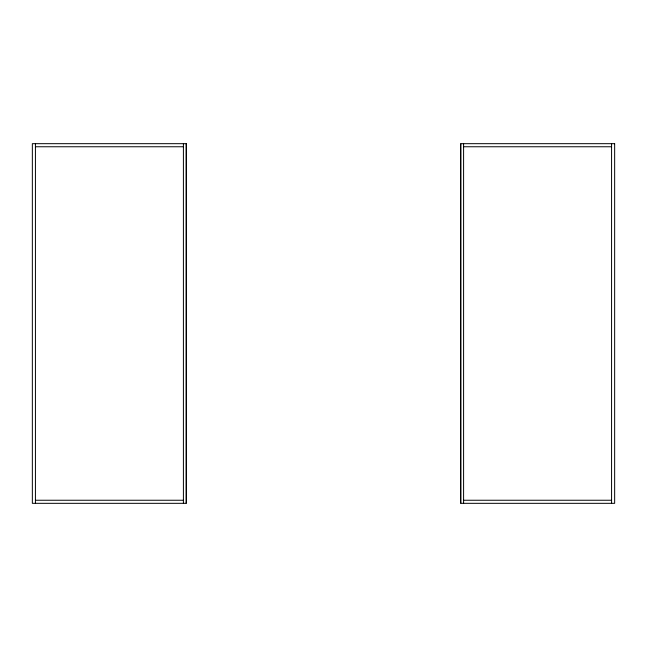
<?xml version="1.0" encoding="UTF-8"?>
<svg xmlns="http://www.w3.org/2000/svg" width="647" height="647" viewBox="0 0 647 647"><rect width="100%" height="100%" fill="white"/><g stroke="black" fill="none" stroke-linecap="round" stroke-linejoin="round"><path stroke-width="0.97" d="M35.431 146.756L183.408 146.756M463.592 146.756L611.569 146.756M35.431 500.244L183.408 500.244M463.592 500.244L611.569 500.244M611.569 143.674L611.569 503.326M463.592 143.674L463.592 503.326M460.939 144.103L460.939 502.897M186.061 144.103L186.061 502.897M183.408 143.674L183.408 503.326M35.431 143.674L35.431 503.326M186.49 143.674L32.35 143.674L32.35 503.326L186.49 503.326L186.49 143.674M614.65 143.674L460.51 143.674L460.51 503.326L614.65 503.326L614.65 143.674"/></g></svg>
